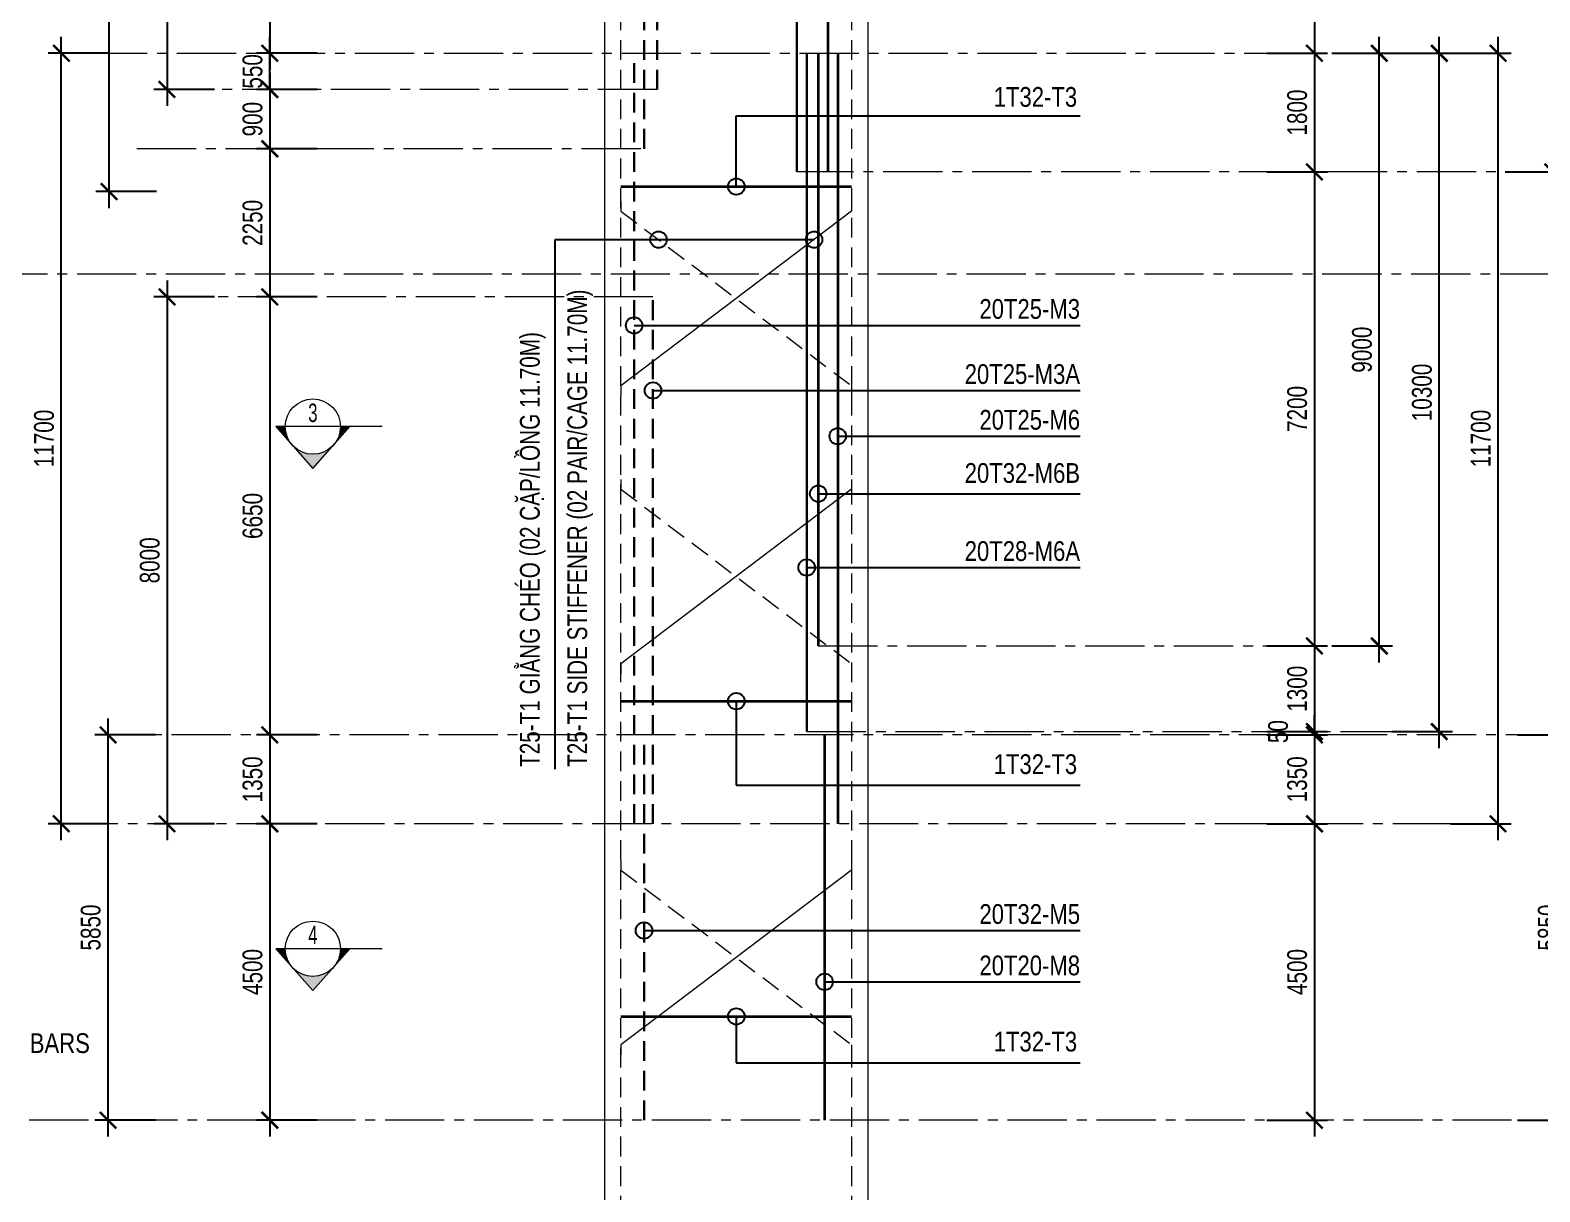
# Model space of a CAD drawing. Header units: millimetres. Extents: x 2746337 to 7547699, y -363432 to 15720.
# Drawn here: x 3176857 to 3199770, y -124330 to -106692 of the extents above; entities that cross this region are included whole.
import ezdxf
from ezdxf.enums import TextEntityAlignment as Align

# ---------------------------------------------------------------- set-up
doc = ezdxf.new("R2010")
doc.units = ezdxf.units.MM
doc.header["$LTSCALE"] = 1200
doc.header["$PDMODE"] = 3
for name, pattern in [('CENTER2', [1.125, 0.75, -0.125, 0.125, -0.125]), ('CONTINOUS', [0]), ('HIDDEN', [0.375, 0.25, -0.125])]:
    doc.linetypes.add(name, pattern=pattern)
for name, color, linetype, lineweight in [('1', 9, 'Continuous', 13), ('BOUND', 3, 'Continuous', 20), ('C1CO', 4, 'Continuous', 35), ('Grid line', 160, 'CENTER2', 5), ('HIDE', 8, 'HIDDEN', 13), ('K-THUOC', 1, 'Continuous', 18), ('LEADER', 8, 'Continuous', 9), ('T1CO', 4, 'Continuous', 20), ('T1HI', 4, 'HIDDEN', 13), ('TCCO', 4, 'Continuous', 35), ('TCHI', 4, 'HIDDEN', 30), ('TEXTMA', 2, 'Continuous', 13), ('TEXTVN', 2, 'Continuous', 20)]:
    doc.layers.add(name, color=color, linetype=linetype, lineweight=lineweight)
doc.styles.add('DB_Arial', font='arial.ttf', dxfattribs={"width": 0.8})
doc.styles.add('SMTEXT', font='arial.ttf', dxfattribs={"width": 0.75})
doc.styles.add('TEXTVN', font='VHELVCN.TTF', dxfattribs={"width": 0.8})
doc.dimstyles.new('BSV1-100', dxfattribs={"dimtxt": 300, "dimasz": 250, "dimexe": 200, "dimexo": 0, "dimgap": 108, "dimtad": 1, "dimdec": 0, "dimdsep": 46, "dimtxsty": 'SMTEXT', "dimblk": 'ARCHTICK', "dimcen": 100, "dimdle": 250, "dimclrd": 256, "dimclre": 256, "dimclrt": 1, "dimadec": 0, "dimazin": 0, "dimtfac": 1, "dimtdec": 0, "dimtix": 1, "dimtmove": 2, "dimatfit": 3, "dimfxl": 720, "dimfxlon": 1, "dimtolj": 1, "dimtzin": 0, "dimarcsym": 0})
doc.dimstyles.new('BSV25', dxfattribs={"dimtxt": 300, "dimasz": 250, "dimexe": 200, "dimexo": 0, "dimgap": 108, "dimtad": 1, "dimdec": 0, "dimlfac": 0.25, "dimdsep": 46, "dimtxsty": 'SMTEXT', "dimblk": 'ARCHTICK', "dimcen": 100, "dimdle": 250, "dimclrd": 256, "dimclre": 256, "dimclrt": 2, "dimadec": 0, "dimazin": 0, "dimtfac": 1, "dimtdec": 0, "dimtix": 1, "dimtmove": 2, "dimatfit": 3, "dimfxl": 800, "dimfxlon": 1, "dimtolj": 1, "dimtzin": 0, "dimarcsym": 0})

# ---------------------------------------------------------------- blocks, each defined once
blk = doc.blocks.new('_ArchTick')
at = {"color": 0, "linetype": 'ByBlock', "const_width": 0.15}
blk.add_lwpolyline([(-0.5, -0.5), (0.5, 0.5)], dxfattribs=at)
blk = doc.blocks.new('*D2084')
at = {"layer": 'Defpoints', "color": 0, "transparency": 16777216}
for p in [(3185575, -106092), (3171765, -109092), (3185575, -109092)]:
    blk.add_point(p, dxfattribs=at)
at = {"layer": 'K-THUOC', "lineweight": -2, "transparency": 16777216}
for p, q in [((3171765, -105842), (3171765, -109342)), ((3172485, -106092), (3171565, -106092)), ((3172485, -109092), (3171565, -109092))]:
    blk.add_line(p, q, dxfattribs=at)
at = {"layer": 'K-THUOC', "lineweight": -2, "transparency": 16777216, "xscale": 250, "yscale": 250, "zscale": 250}
for p, rotation in [((3171765, -106092), 90), ((3171765, -109092), 270)]:
    blk.add_blockref('_ArchTick', p, dxfattribs=dict(at, rotation=rotation))
at = {"layer": 'K-THUOC', "color": 1, "transparency": 16777216, "char_height": 300, "attachment_point": 5, "rotation": 90, "style": 'SMTEXT'}
for s, insert in [('\\A1;T12a200-L1,L2,L3', (3172053, -107592)), ('\\A1;3000', (3171504, -107592))]:
    blk.add_mtext(s, dxfattribs=dict(at, insert=insert))
blk = doc.blocks.new('*D2085')
at = {"layer": 'Defpoints', "color": 0, "transparency": 16777216}
for p in [(3185575, -109092), (3171765, -123242), (3178568, -123242)]:
    blk.add_point(p, dxfattribs=at)
at = {"layer": 'K-THUOC', "lineweight": -2, "transparency": 16777216}
for p, q in [((3171765, -108842), (3171765, -123492)), ((3172485, -109092), (3171565, -109092)), ((3172485, -123242), (3171565, -123242))]:
    blk.add_line(p, q, dxfattribs=at)
at = {"layer": 'K-THUOC', "lineweight": -2, "transparency": 16777216, "xscale": 250, "yscale": 250, "zscale": 250}
for p, rotation in [((3171765, -109092), 90), ((3171765, -123242), 270)]:
    blk.add_blockref('_ArchTick', p, dxfattribs=dict(at, rotation=rotation))
at = {"layer": 'K-THUOC', "color": 1, "transparency": 16777216, "char_height": 300, "attachment_point": 5, "rotation": 90, "style": 'SMTEXT'}
for s, insert in [('\\A1;T12a300-L1,L2,L3', (3172053, -116167)), ('\\A1;14150', (3171504, -116167))]:
    blk.add_mtext(s, dxfattribs=dict(at, insert=insert))
blk = doc.blocks.new('SIGSEC')
at = {"layer": '1', "lineweight": 9}
h = blk.add_hatch(color=256, dxfattribs=at)
h.dxf.hatch_style = 1
h.paths.add_polyline_path([(-420, 0), (-560, 0), (-315, -278, -0.182676)])
h = blk.add_hatch(color=256, dxfattribs=at)
h.dxf.hatch_style = 1
h.paths.add_polyline_path([(560, 0), (420, 0, -0.182676), (315, -278)])
h = blk.add_hatch(color=256, dxfattribs=at)
h.dxf.hatch_style = 1
h.paths.add_polyline_path([(315, -278, -0.451416), (-315, -278), (0, -635)])
at = {"layer": '1', "lineweight": 9, "elevation": 0}
blk.add_lwpolyline([(1050, 0), (-560, 0), (0, -635), (560, 0)], dxfattribs=at)
at = {"layer": '1', "lineweight": 9}
blk.add_circle((0, 0), 420, dxfattribs=at)
at = {"layer": 'BOUND', "lineweight": 9, "style": 'TEXTVN', "width": 0.8}
blk.add_attdef('SEC', text='', height=280, dxfattribs=at).set_placement((0, 210, 0), align=Align.MIDDLE_CENTER)
blk = doc.blocks.new('*D2088')
at = {"layer": 'Defpoints', "color": 0, "transparency": 16777216}
for p in [(3204459, -102092), (3170750, -106592), (3204443, -106592)]:
    blk.add_point(p, dxfattribs=at)
at = {"layer": 'K-THUOC', "lineweight": -2, "transparency": 16777216}
for p, q in [((3170750, -101842), (3170750, -106842)), ((3171470, -102092), (3170550, -102092)), ((3171470, -106592), (3170550, -106592))]:
    blk.add_line(p, q, dxfattribs=at)
at = {"layer": 'K-THUOC', "lineweight": -2, "transparency": 16777216, "xscale": 250, "yscale": 250, "zscale": 250}
for p, rotation in [((3170750, -102092), 90), ((3170750, -106592), 270)]:
    blk.add_blockref('_ArchTick', p, dxfattribs=dict(at, rotation=rotation))
at = {"layer": 'K-THUOC', "color": 1, "transparency": 16777216, "insert": (3170488, -104342), "char_height": 300, "attachment_point": 5, "rotation": 90, "style": 'SMTEXT'}
blk.add_mtext('\\A1;4500', dxfattribs=at)
blk = doc.blocks.new('*D2089')
at = {"layer": 'Defpoints', "color": 0, "transparency": 16777216}
for p in [(3203186, -106592), (3170750, -110392), (3204443, -110392)]:
    blk.add_point(p, dxfattribs=at)
at = {"layer": 'K-THUOC', "lineweight": -2, "transparency": 16777216}
for p, q in [((3170750, -106342), (3170750, -110642)), ((3171470, -106592), (3170550, -106592)), ((3171470, -110392), (3170550, -110392))]:
    blk.add_line(p, q, dxfattribs=at)
at = {"layer": 'K-THUOC', "lineweight": -2, "transparency": 16777216, "xscale": 250, "yscale": 250, "zscale": 250}
for p, rotation in [((3170750, -106592), 90), ((3170750, -110392), 270)]:
    blk.add_blockref('_ArchTick', p, dxfattribs=dict(at, rotation=rotation))
at = {"layer": 'K-THUOC', "color": 1, "transparency": 16777216, "insert": (3170488, -108492), "char_height": 300, "attachment_point": 5, "rotation": 90, "style": 'SMTEXT'}
blk.add_mtext('\\A1;3800', dxfattribs=at)
blk = doc.blocks.new('*D2093')
at = {"layer": 'Defpoints', "color": 0, "transparency": 16777216}
for p in [(3189575, -102993), (3189575, -107043), (3196349, -107043)]:
    blk.add_point(p, dxfattribs=at)
at = {"layer": 'K-THUOC', "lineweight": -2, "transparency": 16777216}
for p, q in [((3196349, -102743), (3196349, -107293)), ((3195629, -102993), (3196549, -102993)), ((3195629, -107043), (3196549, -107043))]:
    blk.add_line(p, q, dxfattribs=at)
at = {"layer": 'K-THUOC', "lineweight": -2, "transparency": 16777216, "xscale": 250, "yscale": 250, "zscale": 250}
for p, rotation in [((3196349, -102993), 90), ((3196349, -107043), 270)]:
    blk.add_blockref('_ArchTick', p, dxfattribs=dict(at, rotation=rotation))
at = {"layer": 'K-THUOC', "color": 1, "transparency": 16777216, "insert": (3196088, -105018), "char_height": 300, "attachment_point": 5, "rotation": 90, "style": 'SMTEXT'}
blk.add_mtext('\\A1;4050', dxfattribs=at)
blk = doc.blocks.new('*D2094')
at = {"layer": 'Defpoints', "color": 0, "transparency": 16777216}
for p in [(3189575, -107043), (3189575, -108843), (3196349, -108843)]:
    blk.add_point(p, dxfattribs=at)
at = {"layer": 'K-THUOC', "lineweight": -2, "transparency": 16777216}
for p, q in [((3196349, -106793), (3196349, -109093)), ((3195629, -107043), (3196549, -107043)), ((3195629, -108843), (3196549, -108843))]:
    blk.add_line(p, q, dxfattribs=at)
at = {"layer": 'K-THUOC', "lineweight": -2, "transparency": 16777216, "xscale": 250, "yscale": 250, "zscale": 250}
for p, rotation in [((3196349, -107043), 90), ((3196349, -108843), 270)]:
    blk.add_blockref('_ArchTick', p, dxfattribs=dict(at, rotation=rotation))
at = {"layer": 'K-THUOC', "color": 1, "transparency": 16777216, "insert": (3196088, -107943), "char_height": 300, "attachment_point": 5, "rotation": 90, "style": 'SMTEXT'}
blk.add_mtext('\\A1;1800', dxfattribs=at)
blk = doc.blocks.new('*D2095')
at = {"layer": 'Defpoints', "color": 0, "transparency": 16777216}
for p in [(3189575, -108843), (3189575, -116042), (3196349, -116042)]:
    blk.add_point(p, dxfattribs=at)
at = {"layer": 'K-THUOC', "lineweight": -2, "transparency": 16777216}
for p, q in [((3196349, -108593), (3196349, -116292)), ((3195629, -108843), (3196549, -108843)), ((3195629, -116042), (3196549, -116042))]:
    blk.add_line(p, q, dxfattribs=at)
at = {"layer": 'K-THUOC', "lineweight": -2, "transparency": 16777216, "xscale": 250, "yscale": 250, "zscale": 250}
for p, rotation in [((3196349, -108843), 90), ((3196349, -116042), 270)]:
    blk.add_blockref('_ArchTick', p, dxfattribs=dict(at, rotation=rotation))
at = {"layer": 'K-THUOC', "color": 1, "transparency": 16777216, "insert": (3196088, -112443), "char_height": 300, "attachment_point": 5, "rotation": 90, "style": 'SMTEXT'}
blk.add_mtext('\\A1;7200', dxfattribs=at)
blk = doc.blocks.new('*D2096')
at = {"layer": 'Defpoints', "color": 0, "transparency": 16777216}
for p in [(3189575, -117342), (3189575, -117392), (3196349, -117392)]:
    blk.add_point(p, dxfattribs=at)
at = {"layer": 'K-THUOC', "lineweight": -2, "transparency": 16777216}
for p, q in [((3196349, -117342), (3196349, -117092)), ((3195629, -117342), (3196549, -117342)), ((3195629, -117392), (3196549, -117392)), ((3196349, -117342), (3196349, -117392)), ((3196349, -117392), (3196349, -117642))]:
    blk.add_line(p, q, dxfattribs=at)
at = {"layer": 'K-THUOC', "lineweight": -2, "transparency": 16777216, "xscale": 250, "yscale": 250, "zscale": 250}
for p, rotation in [((3196349, -117342), 270), ((3196349, -117392), 90)]:
    blk.add_blockref('_ArchTick', p, dxfattribs=dict(at, rotation=rotation))
at = {"layer": 'K-THUOC', "color": 1, "transparency": 16777216, "insert": (3195799, -117342), "char_height": 300, "attachment_point": 5, "rotation": 90, "style": 'SMTEXT'}
blk.add_mtext('\\A1;50', dxfattribs=at)
blk = doc.blocks.new('*D2097')
at = {"layer": 'Defpoints', "color": 0, "transparency": 16777216}
for p in [(3189575, -117392), (3189575, -118742), (3196349, -118742)]:
    blk.add_point(p, dxfattribs=at)
at = {"layer": 'K-THUOC', "lineweight": -2, "transparency": 16777216}
for p, q in [((3196349, -117142), (3196349, -118992)), ((3195629, -117392), (3196549, -117392)), ((3195629, -118742), (3196549, -118742))]:
    blk.add_line(p, q, dxfattribs=at)
at = {"layer": 'K-THUOC', "lineweight": -2, "transparency": 16777216, "xscale": 250, "yscale": 250, "zscale": 250}
for p, rotation in [((3196349, -117392), 90), ((3196349, -118742), 270)]:
    blk.add_blockref('_ArchTick', p, dxfattribs=dict(at, rotation=rotation))
at = {"layer": 'K-THUOC', "color": 1, "transparency": 16777216, "insert": (3196088, -118067), "char_height": 300, "attachment_point": 5, "rotation": 90, "style": 'SMTEXT'}
blk.add_mtext('\\A1;1350', dxfattribs=at)
blk = doc.blocks.new('*D2098')
at = {"layer": 'Defpoints', "color": 0, "transparency": 16777216}
for p in [(3189225, -118742), (3189575, -123242), (3196349, -123242)]:
    blk.add_point(p, dxfattribs=at)
at = {"layer": 'K-THUOC', "lineweight": -2, "transparency": 16777216}
for p, q in [((3196349, -118492), (3196349, -123492)), ((3195629, -118742), (3196549, -118742)), ((3195629, -123242), (3196549, -123242))]:
    blk.add_line(p, q, dxfattribs=at)
at = {"layer": 'K-THUOC', "lineweight": -2, "transparency": 16777216, "xscale": 250, "yscale": 250, "zscale": 250}
for p, rotation in [((3196349, -118742), 90), ((3196349, -123242), 270)]:
    blk.add_blockref('_ArchTick', p, dxfattribs=dict(at, rotation=rotation))
at = {"layer": 'K-THUOC', "color": 1, "transparency": 16777216, "insert": (3196088, -120992), "char_height": 300, "attachment_point": 5, "rotation": 90, "style": 'SMTEXT'}
blk.add_mtext('\\A1;4500', dxfattribs=at)
blk = doc.blocks.new('*D2099')
at = {"layer": 'Defpoints', "color": 0, "transparency": 16777216}
for p in [(3189075, -117392), (3200154, -117392), (3189075, -123242)]:
    blk.add_point(p, dxfattribs=at)
at = {"layer": 'K-THUOC', "lineweight": -2, "transparency": 16777216}
for p, q in [((3200154, -123492), (3200154, -117142)), ((3199434, -117392), (3200354, -117392)), ((3199434, -123242), (3200354, -123242))]:
    blk.add_line(p, q, dxfattribs=at)
at = {"layer": 'K-THUOC', "lineweight": -2, "transparency": 16777216, "xscale": 250, "yscale": 250, "zscale": 250}
for p, rotation in [((3200154, -117392), 90), ((3200154, -123242), 270)]:
    blk.add_blockref('_ArchTick', p, dxfattribs=dict(at, rotation=rotation))
at = {"layer": 'K-THUOC', "color": 1, "transparency": 16777216, "insert": (3199893, -120317), "char_height": 300, "attachment_point": 5, "rotation": 90, "style": 'SMTEXT'}
blk.add_mtext('\\A1;5850', dxfattribs=at)
blk = doc.blocks.new('*D2100')
at = {"layer": 'Defpoints', "color": 0, "transparency": 16777216}
for p in [(3188523, -107043), (3199136, -107043), (3188523, -118742)]:
    blk.add_point(p, dxfattribs=at)
at = {"layer": 'K-THUOC', "lineweight": -2, "transparency": 16777216}
for p, q in [((3199136, -118992), (3199136, -106793)), ((3198416, -107043), (3199336, -107043)), ((3198416, -118742), (3199336, -118742))]:
    blk.add_line(p, q, dxfattribs=at)
at = {"layer": 'K-THUOC', "lineweight": -2, "transparency": 16777216, "xscale": 250, "yscale": 250, "zscale": 250}
for p, rotation in [((3199136, -107043), 90), ((3199136, -118742), 270)]:
    blk.add_blockref('_ArchTick', p, dxfattribs=dict(at, rotation=rotation))
at = {"layer": 'K-THUOC', "color": 1, "transparency": 16777216, "insert": (3198875, -112893), "char_height": 300, "attachment_point": 5, "rotation": 90, "style": 'SMTEXT'}
blk.add_mtext('\\A1;11700', dxfattribs=at)
blk = doc.blocks.new('*D2101')
at = {"layer": 'Defpoints', "color": 0, "transparency": 16777216}
for p in [(3189788, -99843), (3200867, -99843), (3189788, -108843)]:
    blk.add_point(p, dxfattribs=at)
at = {"layer": 'K-THUOC', "lineweight": -2, "transparency": 16777216}
for p, q in [((3200867, -109093), (3200867, -99593)), ((3200147, -99843), (3201067, -99843)), ((3200147, -108843), (3201067, -108843))]:
    blk.add_line(p, q, dxfattribs=at)
at = {"layer": 'K-THUOC', "lineweight": -2, "transparency": 16777216, "xscale": 250, "yscale": 250, "zscale": 250}
for p, rotation in [((3200867, -99843), 90), ((3200867, -108843), 270)]:
    blk.add_blockref('_ArchTick', p, dxfattribs=dict(at, rotation=rotation))
at = {"layer": 'K-THUOC', "color": 1, "transparency": 16777216, "insert": (3200606, -104343), "char_height": 300, "attachment_point": 5, "rotation": 90, "style": 'SMTEXT'}
blk.add_mtext('\\A1;9000', dxfattribs=at)
blk = doc.blocks.new('*D2103')
at = {"layer": 'Defpoints', "color": 0, "transparency": 16777216}
for p in [(3188643, -107043), (3198244, -107043), (3188643, -117342)]:
    blk.add_point(p, dxfattribs=at)
at = {"layer": 'K-THUOC', "lineweight": -2, "transparency": 16777216}
for p, q in [((3198244, -117592), (3198244, -106793)), ((3197524, -107043), (3198444, -107043)), ((3197524, -117342), (3198444, -117342))]:
    blk.add_line(p, q, dxfattribs=at)
at = {"layer": 'K-THUOC', "lineweight": -2, "transparency": 16777216, "xscale": 250, "yscale": 250, "zscale": 250}
for p, rotation in [((3198244, -107043), 90), ((3198244, -117342), 270)]:
    blk.add_blockref('_ArchTick', p, dxfattribs=dict(at, rotation=rotation))
at = {"layer": 'K-THUOC', "color": 1, "transparency": 16777216, "insert": (3197982, -112193), "char_height": 300, "attachment_point": 5, "rotation": 90, "style": 'SMTEXT'}
blk.add_mtext('\\A1;10300', dxfattribs=at)
blk = doc.blocks.new('*D2104')
at = {"layer": 'Defpoints', "color": 0, "transparency": 16777216}
for p in [(3188818, -107043), (3197333, -107043), (3188818, -116042)]:
    blk.add_point(p, dxfattribs=at)
at = {"layer": 'K-THUOC', "lineweight": -2, "transparency": 16777216}
for p, q in [((3197333, -116292), (3197333, -106793)), ((3196613, -107043), (3197533, -107043)), ((3196613, -116042), (3197533, -116042))]:
    blk.add_line(p, q, dxfattribs=at)
at = {"layer": 'K-THUOC', "lineweight": -2, "transparency": 16777216, "xscale": 250, "yscale": 250, "zscale": 250}
for p, rotation in [((3197333, -107043), 90), ((3197333, -116042), 270)]:
    blk.add_blockref('_ArchTick', p, dxfattribs=dict(at, rotation=rotation))
at = {"layer": 'K-THUOC', "color": 1, "transparency": 16777216, "insert": (3197072, -111543), "char_height": 300, "attachment_point": 5, "rotation": 90, "style": 'SMTEXT'}
blk.add_mtext('\\A1;9000', dxfattribs=at)
blk = doc.blocks.new('*D2106')
at = {"layer": 'Defpoints', "color": 0, "transparency": 16777216}
for p in [(3185550, -101742), (3180494, -107043), (3185550, -107043)]:
    blk.add_point(p, dxfattribs=at)
at = {"layer": 'K-THUOC', "lineweight": -2, "transparency": 16777216}
for p, q in [((3180494, -101492), (3180494, -107293)), ((3181214, -101742), (3180294, -101742)), ((3181214, -107043), (3180294, -107043))]:
    blk.add_line(p, q, dxfattribs=at)
at = {"layer": 'K-THUOC', "lineweight": -2, "transparency": 16777216, "xscale": 250, "yscale": 250, "zscale": 250}
for p, rotation in [((3180494, -101742), 90), ((3180494, -107043), 270)]:
    blk.add_blockref('_ArchTick', p, dxfattribs=dict(at, rotation=rotation))
at = {"layer": 'K-THUOC', "color": 1, "transparency": 16777216, "insert": (3180233, -104393), "char_height": 300, "attachment_point": 5, "rotation": 90, "style": 'SMTEXT'}
blk.add_mtext('\\A1;5300', dxfattribs=at)
blk = doc.blocks.new('*D2107')
at = {"layer": 'Defpoints', "color": 0, "transparency": 16777216}
for p in [(3185550, -108493), (3180494, -110742), (3185575, -110742)]:
    blk.add_point(p, dxfattribs=at)
at = {"layer": 'K-THUOC', "lineweight": -2, "transparency": 16777216}
for p, q in [((3180494, -108243), (3180494, -110992)), ((3181214, -108493), (3180294, -108493)), ((3181214, -110742), (3180294, -110742))]:
    blk.add_line(p, q, dxfattribs=at)
at = {"layer": 'K-THUOC', "lineweight": -2, "transparency": 16777216, "xscale": 250, "yscale": 250, "zscale": 250}
for p, rotation in [((3180494, -108493), 90), ((3180494, -110742), 270)]:
    blk.add_blockref('_ArchTick', p, dxfattribs=dict(at, rotation=rotation))
at = {"layer": 'K-THUOC', "color": 1, "transparency": 16777216, "insert": (3180233, -109618), "char_height": 300, "attachment_point": 5, "rotation": 90, "style": 'SMTEXT'}
blk.add_mtext('\\A1;2250', dxfattribs=at)
blk = doc.blocks.new('*D2108')
at = {"layer": 'Defpoints', "color": 0, "transparency": 16777216}
for p in [(3185550, -118742), (3180494, -123242), (3185550, -123242)]:
    blk.add_point(p, dxfattribs=at)
at = {"layer": 'K-THUOC', "lineweight": -2, "transparency": 16777216}
for p, q in [((3180494, -118492), (3180494, -123492)), ((3181214, -118742), (3180294, -118742)), ((3181214, -123242), (3180294, -123242))]:
    blk.add_line(p, q, dxfattribs=at)
at = {"layer": 'K-THUOC', "lineweight": -2, "transparency": 16777216, "xscale": 250, "yscale": 250, "zscale": 250}
for p, rotation in [((3180494, -118742), 90), ((3180494, -123242), 270)]:
    blk.add_blockref('_ArchTick', p, dxfattribs=dict(at, rotation=rotation))
at = {"layer": 'K-THUOC', "color": 1, "transparency": 16777216, "insert": (3180233, -120992), "char_height": 300, "attachment_point": 5, "rotation": 90, "style": 'SMTEXT'}
blk.add_mtext('\\A1;4500', dxfattribs=at)
blk = doc.blocks.new('*D2109')
at = {"layer": 'Defpoints', "color": 0, "transparency": 16777216}
for p in [(3177330, -107042), (3185750, -107042), (3185750, -118742)]:
    blk.add_point(p, dxfattribs=at)
at = {"layer": 'K-THUOC', "lineweight": -2, "transparency": 16777216}
for p, q in [((3177330, -118992), (3177330, -106792)), ((3178050, -107042), (3177130, -107042)), ((3178050, -118742), (3177130, -118742))]:
    blk.add_line(p, q, dxfattribs=at)
at = {"layer": 'K-THUOC', "lineweight": -2, "transparency": 16777216, "xscale": 250, "yscale": 250, "zscale": 250}
for p, rotation in [((3177330, -107042), 90), ((3177330, -118742), 270)]:
    blk.add_blockref('_ArchTick', p, dxfattribs=dict(at, rotation=rotation))
at = {"layer": 'K-THUOC', "color": 1, "transparency": 16777216, "insert": (3177068, -112892), "char_height": 300, "attachment_point": 5, "rotation": 90, "style": 'SMTEXT'}
blk.add_mtext('\\A1;11700', dxfattribs=at)
blk = doc.blocks.new('*D2110')
at = {"layer": 'Defpoints', "color": 0, "transparency": 16777216}
for p in [(3178056, -97442), (3183273, -97442), (3183273, -109143)]:
    blk.add_point(p, dxfattribs=at)
at = {"layer": 'K-THUOC', "lineweight": -2, "transparency": 16777216}
for p, q in [((3178056, -109393), (3178056, -97192)), ((3178776, -97442), (3177856, -97442)), ((3178776, -109143), (3177856, -109143))]:
    blk.add_line(p, q, dxfattribs=at)
at = {"layer": 'K-THUOC', "lineweight": -2, "transparency": 16777216, "xscale": 250, "yscale": 250, "zscale": 250}
for p, rotation in [((3178056, -97442), 90), ((3178056, -109143), 270)]:
    blk.add_blockref('_ArchTick', p, dxfattribs=dict(at, rotation=rotation))
at = {"layer": 'K-THUOC', "color": 1, "transparency": 16777216, "insert": (3177795, -103293), "char_height": 300, "attachment_point": 5, "rotation": 90, "style": 'SMTEXT'}
blk.add_mtext('\\A1;11700', dxfattribs=at)
blk = doc.blocks.new('*D2111')
at = {"layer": 'Defpoints', "color": 0, "transparency": 16777216}
for p in [(3183516, -101742), (3178934, -107592), (3183516, -107592)]:
    blk.add_point(p, dxfattribs=at)
at = {"layer": 'K-THUOC', "lineweight": -2, "transparency": 16777216}
for p, q in [((3178934, -101492), (3178934, -107842)), ((3179654, -101742), (3178734, -101742)), ((3179654, -107592), (3178734, -107592))]:
    blk.add_line(p, q, dxfattribs=at)
at = {"layer": 'K-THUOC', "lineweight": -2, "transparency": 16777216, "xscale": 250, "yscale": 250, "zscale": 250}
for p, rotation in [((3178934, -101742), 90), ((3178934, -107592), 270)]:
    blk.add_blockref('_ArchTick', p, dxfattribs=dict(at, rotation=rotation))
at = {"layer": 'K-THUOC', "color": 1, "transparency": 16777216, "insert": (3178673, -104667), "char_height": 300, "attachment_point": 5, "rotation": 90, "style": 'SMTEXT'}
blk.add_mtext('\\A1;5850', dxfattribs=at)
blk = doc.blocks.new('*D2112')
at = {"layer": 'Defpoints', "color": 0, "transparency": 16777216}
for p in [(3183125, -107592), (3180494, -108493), (3185550, -108493)]:
    blk.add_point(p, dxfattribs=at)
at = {"layer": 'K-THUOC', "lineweight": -2, "transparency": 16777216}
for p, q in [((3180494, -107342), (3180494, -108743)), ((3181214, -107592), (3180294, -107592)), ((3181214, -108493), (3180294, -108493))]:
    blk.add_line(p, q, dxfattribs=at)
at = {"layer": 'K-THUOC', "lineweight": -2, "transparency": 16777216, "xscale": 250, "yscale": 250, "zscale": 250}
for p, rotation in [((3180494, -107592), 90), ((3180494, -108493), 270)]:
    blk.add_blockref('_ArchTick', p, dxfattribs=dict(at, rotation=rotation))
at = {"layer": 'K-THUOC', "color": 1, "transparency": 16777216, "insert": (3180233, -108043), "char_height": 300, "attachment_point": 5, "rotation": 90, "style": 'SMTEXT'}
blk.add_mtext('\\A1;900', dxfattribs=at)
blk = doc.blocks.new('*D2116')
at = {"layer": 'Defpoints', "color": 0, "transparency": 16777216}
for p in [(3204202, -98392), (3198656, -123242), (3209370, -123242)]:
    blk.add_point(p, dxfattribs=at)
at = {"layer": 'K-THUOC', "lineweight": -2, "transparency": 16777216}
for p, q in [((3209370, -98142), (3209370, -123492)), ((3208650, -98392), (3209570, -98392)), ((3208650, -123242), (3209570, -123242))]:
    blk.add_line(p, q, dxfattribs=at)
at = {"layer": 'K-THUOC', "lineweight": -2, "transparency": 16777216, "xscale": 250, "yscale": 250, "zscale": 250}
for p, rotation in [((3209370, -98392), 90), ((3209370, -123242), 270)]:
    blk.add_blockref('_ArchTick', p, dxfattribs=dict(at, rotation=rotation))
at = {"layer": 'K-THUOC', "color": 1, "transparency": 16777216, "insert": (3209109, -110817), "char_height": 300, "attachment_point": 5, "rotation": 90, "style": 'SMTEXT'}
blk.add_mtext('\\A1;24850', dxfattribs=at)
blk = doc.blocks.new('*D2117')
at = {"layer": 'Defpoints', "color": 0, "transparency": 16777216}
for p in [(3198656, -123242), (3200227, -142242), (3209370, -142242)]:
    blk.add_point(p, dxfattribs=at)
at = {"layer": 'K-THUOC', "lineweight": -2, "transparency": 16777216}
for p, q in [((3209370, -122992), (3209370, -142492)), ((3208650, -123242), (3209570, -123242)), ((3208650, -142242), (3209570, -142242))]:
    blk.add_line(p, q, dxfattribs=at)
at = {"layer": 'K-THUOC', "lineweight": -2, "transparency": 16777216, "xscale": 250, "yscale": 250, "zscale": 250}
for p, rotation in [((3209370, -123242), 90), ((3209370, -142242), 270)]:
    blk.add_blockref('_ArchTick', p, dxfattribs=dict(at, rotation=rotation))
at = {"layer": 'K-THUOC', "color": 1, "transparency": 16777216, "insert": (3209109, -132742), "char_height": 300, "attachment_point": 5, "rotation": 90, "style": 'SMTEXT'}
blk.add_mtext('\\A1;19000', dxfattribs=at)
blk = doc.blocks.new('*D2118')
at = {"layer": 'Defpoints', "color": 0, "transparency": 16777216}
for p in [(3203402, -97242), (3210431, -97242), (3198656, -123242)]:
    blk.add_point(p, dxfattribs=at)
at = {"layer": 'K-THUOC', "lineweight": -2, "transparency": 16777216}
for p, q in [((3210431, -123492), (3210431, -96992)), ((3209711, -97242), (3210631, -97242)), ((3209711, -123242), (3210631, -123242))]:
    blk.add_line(p, q, dxfattribs=at)
at = {"layer": 'K-THUOC', "lineweight": -2, "transparency": 16777216, "xscale": 250, "yscale": 250, "zscale": 250}
for p, rotation in [((3210431, -97242), 90), ((3210431, -123242), 270)]:
    blk.add_blockref('_ArchTick', p, dxfattribs=dict(at, rotation=rotation))
at = {"layer": 'K-THUOC', "color": 1, "transparency": 16777216, "insert": (3210170, -110242), "char_height": 300, "attachment_point": 5, "rotation": 90, "style": 'SMTEXT'}
blk.add_mtext('\\A1;26000', dxfattribs=at)
blk = doc.blocks.new('*D2120')
at = {"layer": 'Defpoints', "color": 0, "transparency": 16777216}
for p in [(3180494, -107043), (3185550, -107043), (3183125, -107592)]:
    blk.add_point(p, dxfattribs=at)
at = {"layer": 'K-THUOC', "lineweight": -2, "transparency": 16777216}
for p, q in [((3180494, -107043), (3180494, -106793)), ((3181214, -107043), (3180294, -107043)), ((3180494, -107592), (3180494, -107043)), ((3181214, -107592), (3180294, -107592)), ((3180494, -107592), (3180494, -107842))]:
    blk.add_line(p, q, dxfattribs=at)
at = {"layer": 'K-THUOC', "lineweight": -2, "transparency": 16777216, "xscale": 250, "yscale": 250, "zscale": 250}
for p, rotation in [((3180494, -107043), 270), ((3180494, -107592), 90)]:
    blk.add_blockref('_ArchTick', p, dxfattribs=dict(at, rotation=rotation))
at = {"layer": 'K-THUOC', "color": 1, "transparency": 16777216, "insert": (3180233, -107318), "char_height": 300, "attachment_point": 5, "rotation": 90, "style": 'SMTEXT'}
blk.add_mtext('\\A1;550', dxfattribs=at)
blk = doc.blocks.new('*D2121')
at = {"layer": 'Defpoints', "color": 0, "transparency": 16777216}
for p in [(3189488, -102993), (3189488, -108843), (3199966, -108843)]:
    blk.add_point(p, dxfattribs=at)
at = {"layer": 'K-THUOC', "lineweight": -2, "transparency": 16777216}
for p, q in [((3199966, -102743), (3199966, -109093)), ((3199246, -102993), (3200166, -102993)), ((3199246, -108843), (3200166, -108843))]:
    blk.add_line(p, q, dxfattribs=at)
at = {"layer": 'K-THUOC', "lineweight": -2, "transparency": 16777216, "xscale": 250, "yscale": 250, "zscale": 250}
for p, rotation in [((3199966, -102993), 90), ((3199966, -108843), 270)]:
    blk.add_blockref('_ArchTick', p, dxfattribs=dict(at, rotation=rotation))
at = {"layer": 'K-THUOC', "color": 1, "transparency": 16777216, "insert": (3199705, -105918), "char_height": 300, "attachment_point": 5, "rotation": 90, "style": 'SMTEXT'}
blk.add_mtext('\\A1;5850', dxfattribs=at)
blk = doc.blocks.new('*D2126')
at = {"layer": 'Defpoints', "color": 0, "transparency": 16777216}
for p in [(3185575, -110742), (3180494, -117393), (3185575, -117393)]:
    blk.add_point(p, dxfattribs=at)
at = {"layer": 'K-THUOC', "lineweight": -2, "transparency": 16777216}
for p, q in [((3180494, -110492), (3180494, -117643)), ((3181214, -110742), (3180294, -110742)), ((3181214, -117393), (3180294, -117393))]:
    blk.add_line(p, q, dxfattribs=at)
at = {"layer": 'K-THUOC', "lineweight": -2, "transparency": 16777216, "xscale": 250, "yscale": 250, "zscale": 250}
for p, rotation in [((3180494, -110742), 90), ((3180494, -117393), 270)]:
    blk.add_blockref('_ArchTick', p, dxfattribs=dict(at, rotation=rotation))
at = {"layer": 'K-THUOC', "color": 1, "transparency": 16777216, "insert": (3180233, -114068), "char_height": 300, "attachment_point": 5, "rotation": 90, "style": 'SMTEXT'}
blk.add_mtext('\\A1;6650', dxfattribs=at)
blk = doc.blocks.new('*D2127')
at = {"layer": 'Defpoints', "color": 0, "transparency": 16777216}
for p in [(3186124, -117393), (3180494, -118743), (3186124, -118743)]:
    blk.add_point(p, dxfattribs=at)
at = {"layer": 'K-THUOC', "lineweight": -2, "transparency": 16777216}
for p, q in [((3180494, -117143), (3180494, -118993)), ((3181214, -117393), (3180294, -117393)), ((3181214, -118743), (3180294, -118743))]:
    blk.add_line(p, q, dxfattribs=at)
at = {"layer": 'K-THUOC', "lineweight": -2, "transparency": 16777216, "xscale": 250, "yscale": 250, "zscale": 250}
for p, rotation in [((3180494, -117393), 90), ((3180494, -118743), 270)]:
    blk.add_blockref('_ArchTick', p, dxfattribs=dict(at, rotation=rotation))
at = {"layer": 'K-THUOC', "color": 1, "transparency": 16777216, "insert": (3180233, -118068), "char_height": 300, "attachment_point": 5, "rotation": 90, "style": 'SMTEXT'}
blk.add_mtext('\\A1;1350', dxfattribs=at)
blk = doc.blocks.new('*D2129')
at = {"layer": 'Defpoints', "color": 0, "transparency": 16777216}
for p in [(3178039, -117392), (3186282, -117392), (3186282, -123242)]:
    blk.add_point(p, dxfattribs=at)
at = {"layer": 'K-THUOC', "lineweight": -2, "transparency": 16777216}
for p, q in [((3178039, -123492), (3178039, -117142)), ((3178759, -117392), (3177839, -117392)), ((3178759, -123242), (3177839, -123242))]:
    blk.add_line(p, q, dxfattribs=at)
at = {"layer": 'K-THUOC', "lineweight": -2, "transparency": 16777216, "xscale": 250, "yscale": 250, "zscale": 250}
for p, rotation in [((3178039, -117392), 90), ((3178039, -123242), 270)]:
    blk.add_blockref('_ArchTick', p, dxfattribs=dict(at, rotation=rotation))
at = {"layer": 'K-THUOC', "color": 1, "transparency": 16777216, "insert": (3177777, -120317), "char_height": 300, "attachment_point": 5, "rotation": 90, "style": 'SMTEXT'}
blk.add_mtext('\\A1;5850', dxfattribs=at)
blk = doc.blocks.new('*D2130')
at = {"layer": 'Defpoints', "color": 0, "transparency": 16777216}
for p in [(3189575, -116042), (3189575, -117342), (3196349, -117342)]:
    blk.add_point(p, dxfattribs=at)
at = {"layer": 'K-THUOC', "lineweight": -2, "transparency": 16777216}
for p, q in [((3196349, -115792), (3196349, -117592)), ((3195629, -116042), (3196549, -116042)), ((3195629, -117342), (3196549, -117342))]:
    blk.add_line(p, q, dxfattribs=at)
at = {"layer": 'K-THUOC', "lineweight": -2, "transparency": 16777216, "xscale": 250, "yscale": 250, "zscale": 250}
for p, rotation in [((3196349, -116042), 90), ((3196349, -117342), 270)]:
    blk.add_blockref('_ArchTick', p, dxfattribs=dict(at, rotation=rotation))
at = {"layer": 'K-THUOC', "color": 1, "transparency": 16777216, "insert": (3196088, -116692), "char_height": 300, "attachment_point": 5, "rotation": 90, "style": 'SMTEXT'}
blk.add_mtext('\\A1;1300', dxfattribs=at)
blk = doc.blocks.new('*D2131')
at = {"layer": 'Defpoints', "color": 0, "transparency": 16777216}
for p in [(3183516, -110742), (3178934, -118742), (3183516, -118742)]:
    blk.add_point(p, dxfattribs=at)
at = {"layer": 'K-THUOC', "lineweight": -2, "transparency": 16777216}
for p, q in [((3178934, -110492), (3178934, -118992)), ((3179654, -110742), (3178734, -110742)), ((3179654, -118742), (3178734, -118742))]:
    blk.add_line(p, q, dxfattribs=at)
at = {"layer": 'K-THUOC', "lineweight": -2, "transparency": 16777216, "xscale": 250, "yscale": 250, "zscale": 250}
for p, rotation in [((3178934, -110742), 90), ((3178934, -118742), 270)]:
    blk.add_blockref('_ArchTick', p, dxfattribs=dict(at, rotation=rotation))
at = {"layer": 'K-THUOC', "color": 1, "transparency": 16777216, "insert": (3178673, -114742), "char_height": 300, "attachment_point": 5, "rotation": 90, "style": 'SMTEXT'}
blk.add_mtext('\\A1;8000', dxfattribs=at)

msp = doc.modelspace()

# ---------------------------------------------------------------- linework, layer by layer
at = {"layer": 'BOUND'}
msp.add_lwpolyline([(3185574.5, -142242.4), (3189574.5, -142242.4), (3189574.5, -98442.4), (3185574.5, -98442.4)], close=True, dxfattribs=at)
at = {"layer": 'C1CO'}
for p, q in [((3188964.5, -99842.7), (3188964.5, -108842.7)), ((3189114.5, -107042.7), (3189114.5, -118742.7)), ((3185824.5, -109067.2), (3189324.5, -109067.2)), ((3185824.5, -116880.5), (3189324.5, -116880.5)), ((3188914.5, -117392.4), (3188914.5, -123242.4)), ((3185824.5, -121666.4), (3189324.5, -121666.4))]:
    msp.add_line(p, q, dxfattribs=at)
at = {"layer": 'Grid line'}
for p, q in [((3177735, -107042.7), (3199336.1, -107043)), ((3186372.2, -107592.3), (3179315.2, -107592.3)), ((3186124.2, -108492.7), (3178379, -108492.7)), ((3200154.2, -108842.7), (3188493, -108842.7)), ((3186310.2, -110742.4), (3179681.6, -110742.4)), ((3188817.7, -116042.4), (3197533, -116042.4)), ((3200154.2, -117392.8), (3178759.4, -117392.8)), ((3188643, -117342.4), (3197712.1, -117342.4)), ((3198436.9, -118742.8), (3177129.6, -118742.4)), ((3208792.6, -123242.4), (3172124.5, -123242.4))]:
    msp.add_line(p, q, dxfattribs=at)
at = {"layer": 'Grid line', "color": 2}
msp.add_line((3166767.8, -110392.4), (3204270.7, -110392.4), dxfattribs=at)
at = {"layer": 'HIDE'}
for p, q in [((3185824.5, -142242.4), (3185824.5, -97392.4)), ((3189324.5, -97392.4), (3189324.5, -142242.4))]:
    msp.add_line(p, q, dxfattribs=at)
at = {"layer": 'T1CO'}
for points in [[(3189324.5, -109292.7), (3189324.5, -109442.7), (3185824.5, -112092.7), (3185824.5, -112242.7)], [(3189324.5, -113513.2), (3189324.5, -113663.2), (3185824.5, -116313.2), (3185824.5, -116463.2)], [(3189324.5, -119298.1), (3189324.5, -119448.1), (3185824.5, -122098.1), (3185824.5, -122248.1)]]:
    msp.add_lwpolyline(points, dxfattribs=at)
at = {"layer": 'T1HI'}
for points in [[(3185824.5, -109292.7), (3185824.5, -109442.7), (3189324.5, -112092.7), (3189324.5, -112242.7)], [(3185824.5, -113513.2), (3185824.5, -113663.2), (3189324.5, -116313.2), (3189324.5, -116463.2)], [(3185824.5, -119298.1), (3185824.5, -119448.1), (3189324.5, -122098.1), (3189324.5, -122248.1)]]:
    msp.add_lwpolyline(points, dxfattribs=at)
at = {"layer": 'TCCO'}
msp.add_line((3188817.7, -107042.7), (3188817.7, -116042.4), dxfattribs=at)
at = {"layer": 'TCHI', "linetype": 'HIDDEN'}
for p, q in [((3186174.2, -108492.7), (3186174.2, -97442.4)), ((3186024.2, -118742.4), (3186024.2, -107042.4)), ((3186174.2, -123242.4), (3186174.2, -117392.4))]:
    msp.add_line(p, q, dxfattribs=at)
at = {"layer": 'TCHI', "color": 6, "linetype": 'HIDDEN'}
for p, q in [((3186372.2, -107592), (3186372.2, -101742.4)), ((3186310.2, -118742.8), (3186310.2, -110742.4))]:
    msp.add_line(p, q, dxfattribs=at)
at = {"layer": 'TCHI', "color": 6, "linetype": 'CONTINOUS'}
for p, q in [((3188493, -108842.7), (3188493, -102992.7)), ((3188643, -117342.4), (3188643, -107042.7))]:
    msp.add_line(p, q, dxfattribs=at)

# ---------------------------------------------------------------- block references
at = {"layer": '1', "lineweight": 20}
for p, values in [((3181147.5, -112711.4), {'SEC': '3'}), ((3181147.5, -120639.6, 0), {'SEC': '4'})]:
    msp.add_blockref('SIGSEC', p, dxfattribs=at).add_auto_attribs(values)

# ---------------------------------------------------------------- texts
at = {"layer": 'TEXTMA', "style": 'DB_Arial', "width": 0.8}
for s, p in [('1T32-T3', (3192748, -107855.6)), ('20T25-M3', (3192792.2, -111074.8)), ('20T25-M3A', (3192792.2, -112063.3)), ('20T25-M6', (3192792.2, -112758)), ('20T32-M6B', (3192792.2, -113565.6)), ('20T28-M6A', (3192792.2, -114751.3)), ('1T32-T3', (3192748, -117986.1)), ('20T32-M5', (3192792.2, -120262.1)), ('20T20-M8', (3192792.2, -121042.1)), ('1T32-T3', (3192748, -122199.1))]:
    msp.add_text(s, height=300, rotation=360, dxfattribs=at).set_placement(p, align=Align.RIGHT)
at = {"layer": 'TEXTVN', "lineweight": 20, "style": 'SMTEXT', "width": 0.75}
for s, p in [('T25-T1 SIDE STIFFENER (02 PAIR/CAGE 11.70M)', (3185311, -117878.2)), ('T25-T1 GIẰNG CHÉO (02 CẶP/LỒNG 11.70M)', (3184591, -117878.2))]:
    msp.add_text(s, height=300, rotation=90, dxfattribs=at).set_placement(p)
at = {"layer": 'TEXTVN', "style": 'DB_Arial', "width": 0.8}
msp.add_text('BOTTOM LEVEL OF MAIN BARS', height=300, dxfattribs=at).set_placement((3172696.9, -122222.4))

# ---------------------------------------------------------------- dimensions: what is measured, and where the dimension line sits
at = {"layer": 'K-THUOC'}
for base, p1, p2, picture, middle in [((3210431, -97242.4), (3198655.6, -123242.4), (3203402.2, -97242.4), '*D2118', (3210169.8, -110242.4)), ((3178055.9, -97442.4), (3183273.2, -109142.7), (3183273.2, -97442.4), '*D2110', (3177794.7, -103292.5)), ((3209370.1, -123242.4), (3204202.2, -98392.4), (3198655.6, -123242.4), '*D2116', (3209108.9, -110817.4)), ((3200867.5, -99842.7), (3189787.8, -108842.7), (3189787.8, -99842.7), '*D2101', (3200606.3, -104342.7)), ((3178934.3, -107592.3), (3183516.3, -101742.4), (3183516.3, -107592.3), '*D2111', (3178673.1, -104667.3)), ((3180494.3, -107042.7), (3185550.1, -101742.4), (3185550.1, -107042.7), '*D2106', (3180233, -104392.5)), ((3170749.6, -106592.4), (3204459.1, -102092.4), (3204443.1, -106592.4), '*D2088', (3170488.4, -104342.4)), ((3199965.7, -108842.7), (3189487.8, -102992.7), (3189487.8, -108842.7), '*D2121', (3199704.6, -105917.7)), ((3196349.5, -107042.7), (3189574.5, -102992.7), (3189574.5, -107042.7), '*D2093', (3196088.3, -105017.7)), ((3170749.6, -110392.4), (3203186.5, -106592.4), (3204443.1, -110392.4), '*D2089', (3170488.3, -108492.4)), ((3177329.6, -107042.4), (3185750.1, -118742.4), (3185750.1, -107042.4), '*D2109', (3177068.4, -112892.4)), ((3180494.3, -107042.7), (3183124.5, -107592.3), (3185550.1, -107042.7), '*D2120', (3180233.1, -107317.5)), ((3199136.1, -107042.7), (3188523.1, -118742.4), (3188523.1, -107042.7), '*D2100', (3198874.9, -112892.5)), ((3198243.6, -107042.8), (3188643, -117342.4), (3188643, -107042.8), '*D2103', (3197982.3, -112192.6)), ((3197333, -107042.8), (3188817.7, -116042.4), (3188817.7, -107042.8), '*D2104', (3197071.8, -111542.6)), ((3196349.5, -108842.7), (3189574.5, -107042.7), (3189574.5, -108842.7), '*D2094', (3196088.3, -107942.7)), ((3180494.3, -108492.7), (3183124.5, -107592.3), (3185550.1, -108492.7), '*D2112', (3180233.1, -108042.5)), ((3180494.3, -110742.4), (3185550.1, -108492.7), (3185574.5, -110742.4), '*D2107', (3180233.1, -109617.5)), ((3196349.5, -116042.4), (3189574.5, -108842.7), (3189574.5, -116042.4), '*D2095', (3196088.3, -112442.5)), ((3178934.3, -118742.4), (3183516.3, -110742.4), (3183516.3, -118742.4), '*D2131', (3178673.1, -114742.4)), ((3180494.3, -117392.8), (3185574.5, -110742.4), (3185574.5, -117392.8), '*D2126', (3180233.1, -114067.6)), ((3196349.5, -117342.4), (3189574.5, -116042.4), (3189574.5, -117342.4), '*D2130', (3196088.2, -116692.4)), ((3178038.6, -117392.4), (3186281.5, -123242.4), (3186281.5, -117392.4), '*D2129', (3177777.5, -120317.4)), ((3180494.3, -118742.8), (3186124.2, -117392.8), (3186124.2, -118742.8), '*D2127', (3180233, -118067.8)), ((3200154.2, -117392.4), (3189074.5, -123242.4), (3189074.5, -117392.4), '*D2099', (3199893, -120317.4)), ((3196349.5, -118742.4), (3189574.5, -117392.4), (3189574.5, -118742.4), '*D2097', (3196088.2, -118067.4)), ((3180494.3, -123242.4), (3185550.1, -118742.4), (3185550.1, -123242.4), '*D2108', (3180233.1, -120992.4)), ((3196349.5, -123242.4), (3189224.5, -118742.4), (3189574.5, -123242.4), '*D2098', (3196088.3, -120992.4)), ((3209370.1, -142242.4), (3198655.6, -123242.4), (3200227.3, -142242.4), '*D2117', (3209108.9, -132742.4))]:
    dim = msp.add_linear_dim(base=base, p1=p1, p2=p2, angle=90, dimstyle='BSV1-100', dxfattribs=at)
    dim.commit()
    dim.dimension.update_dxf_attribs({"geometry": picture, "text_midpoint": middle})
for base, p1, p2, text, picture, middle in [((3171765, -109092.4), (3185574.5, -106092.4), (3185574.5, -109092.4), '<>\\XT12a200-L1,L2,L3', '*D2084', (3171765, -107592.4)), ((3171765, -123242.4), (3185574.5, -109092.4), (3178567.7, -123242.4), '<>\\XT12a300-L1,L2,L3', '*D2085', (3171765, -116167.4))]:
    dim = msp.add_linear_dim(base=base, p1=p1, p2=p2, angle=90, text=text, dimstyle='BSV1-100', dxfattribs=at)
    dim.commit()
    dim.dimension.update_dxf_attribs({"geometry": picture, "text_midpoint": middle})
dim = msp.add_linear_dim(base=(3196349.5, -117392.4), p1=(3189574.5, -117342.4), p2=(3189574.5, -117392.4), angle=90, dimstyle='BSV1-100', dxfattribs=at)
dim.commit()
dim.dimension.update_dxf_attribs({"geometry": '*D2096', "text_midpoint": (3195799, -117342.4), "dimtype": 160})

# ---------------------------------------------------------------- leaders
at = {"layer": 'LEADER'}
for points in [[(3187574.5, -109067.2), (3187574.5, -107994.1), (3192792.2, -107994.1)], [(3188755.1, -109873.8), (3184818, -109873.8), (3184818, -115873.8)], [(3186394, -109873.8), (3184818, -109873.8), (3184818, -117911.8)], [(3186024.2, -111174.8), (3192792.2, -111174.8)], [(3186310.2, -112163.3), (3192792.2, -112163.3)], [(3189114.5, -112858), (3192792.2, -112858)], [(3188817.7, -113730), (3192792.2, -113730)], [(3188643, -114851.3), (3192792.2, -114851.3)], [(3187574.5, -116880.5), (3187574.5, -118157.7), (3192792.2, -118157.7)], [(3186174.2, -120362.1), (3192792.2, -120362.1)], [(3188914.5, -121142.1), (3192792.2, -121142.1)], [(3187574.5, -121666.4), (3187574.5, -122370.7), (3192792.2, -122370.7)]]:
    msp.add_leader(points, dimstyle='BSV25', override={"dimldrblk": 'Origin'}, dxfattribs=at)

doc.saveas('drawing.dxf')
